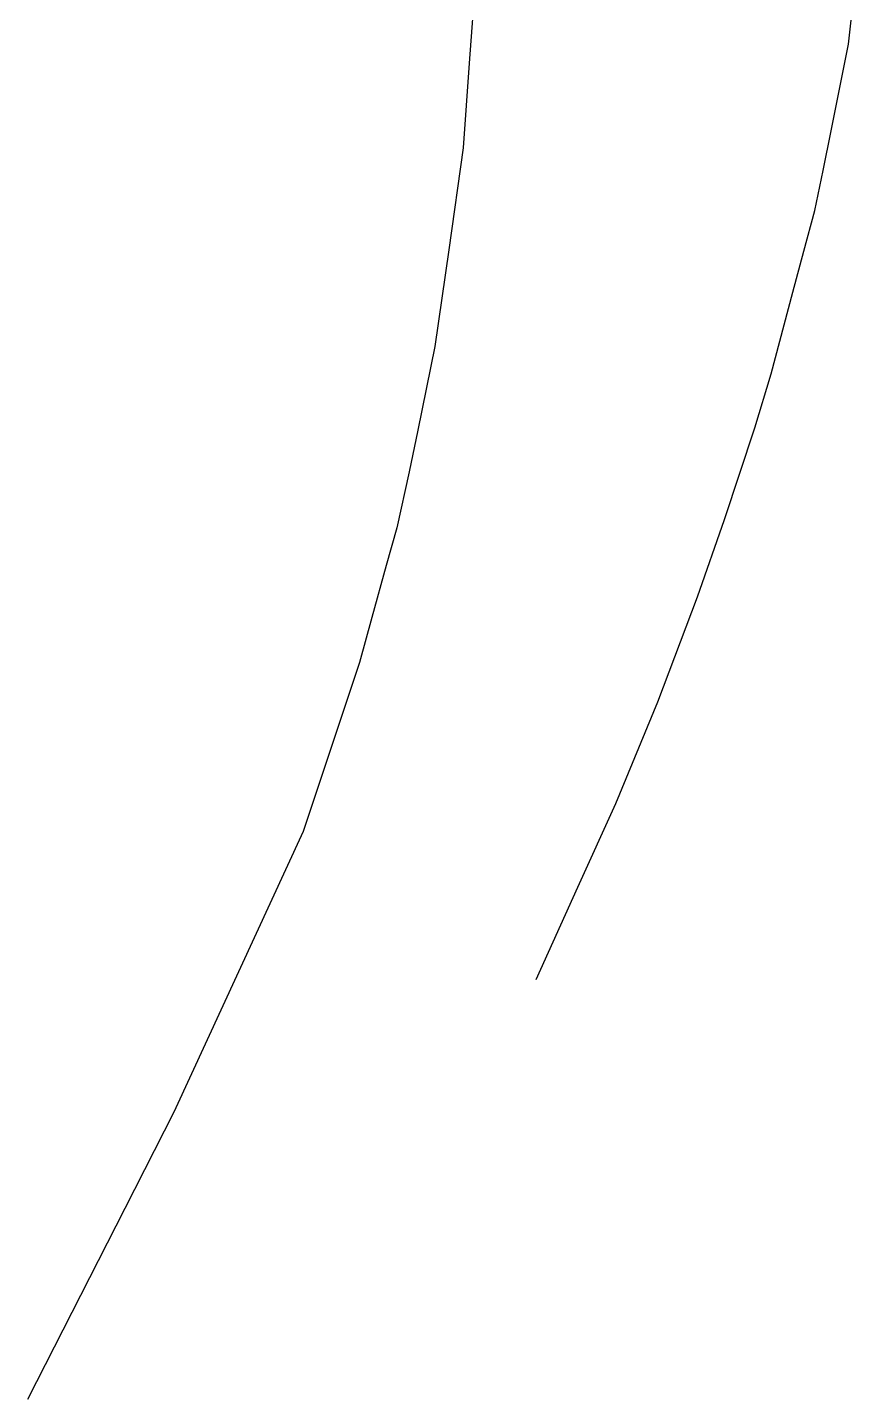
# Model space of a CAD drawing. Extents: x 599509 to 599717, y 117117 to 117381.
# Drawn here: x 599673.8 to 599709.8, y 117117 to 117176.5 of the extents above; entities that cross this region are included whole.
import ezdxf

# ---------------------------------------------------------------- set-up
doc = ezdxf.new("R2010")
doc.units = 0
doc.layers.add('_SDEL_GLISSIERES Securites', color=6, linetype='Continuous')
doc.styles.get("Standard").update_dxf_attribs({"font": 'arial.ttf'})
doc.linetypes.add('GBA', pattern='A,12.7,-5.08,["GBA",Standard,S=2.54,R=0,X=-2.54,Y=-1.27],-6.35', length=24.13)
doc.linetypes.add('Gs4', pattern='A,12.7,-5.08,["Gs4",Standard,S=2.54,R=0,X=-2.54,Y=-1.27],-5.08', length=22.86)

msp = doc.modelspace()

# ---------------------------------------------------------------- linework, layer by layer
at = {"layer": '_SDEL_GLISSIERES Securites', "color": 251, "linetype": 'Gs4', "ltscale": 0.8}
msp.add_lwpolyline([(599693.272, 117178.663), (599693.002, 117174.981), (599692.733, 117171.3), (599692.11, 117166.876), (599691.514, 117162.691), (599690.763, 117159.066), (599690.388, 117157.253), (599689.863, 117154.824), (599689.394, 117153.186), (599688.776, 117150.931), (599688.232, 117148.985), (599685.8, 117141.656), (599682.995, 117135.57), (599680.19, 117129.485), (599678.057, 117125.301), (599673.832, 117117.015)], dxfattribs=at)
at = {"layer": '_SDEL_GLISSIERES Securites', "color": 251, "linetype": 'GBA', "ltscale": 1.2}
msp.add_lwpolyline([(599695.898, 117135.228), (599697.71, 117139.236), (599699.354, 117142.873), (599701.189, 117147.27), (599702.91, 117151.827), (599704.07, 117155.191), (599705.396, 117159.157), (599706.093, 117161.504), (599707.046, 117165.047), (599707.522, 117166.816), (599708, 117168.593), (599708.351, 117170.325), (599708.701, 117172.049), (599709.073, 117173.921), (599709.448, 117175.803), (599709.805, 117178.93)], dxfattribs=at)

doc.saveas('drawing.dxf')
